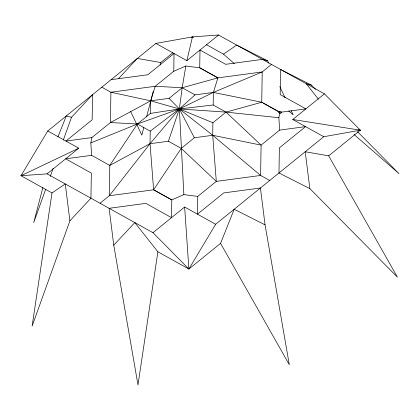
<?xml version="1.0" encoding="UTF-8"?>
<svg xmlns="http://www.w3.org/2000/svg" width="420" height="420" viewBox="0 0 420 420"><rect width="100%" height="100%" fill="white"/><g stroke="black" fill="none" stroke-linecap="round" stroke-linejoin="round"><path stroke-width="0.63" d="M271.483 64.428L262.206 71.936L213.376 92.421L195.017 94.883L179.366 108.948L150.234 131.145L150.04 143.703L153.626 189.793L171.791 199.894L183.871 194.628L197.752 196.413L216.305 181.393L260.62 175.445L269.703 180.49M101.813 87.187L110.896 92.237L150.701 100.826L169.055 98.364L179.366 108.948L212.72 135.292L260.62 175.445L261.088 145.126L279.636 130.106L278.864 117.7L279.909 112.35L261.744 102.244L226.028 112.114L212.909 122.735L212.72 135.292L216.305 181.388L181.246 148.376L168.399 141.241L150.04 143.703L109.772 165.422L91.612 155.332L90.841 142.926L137.387 124.005L150.507 113.384L150.701 100.826L155.211 86.284L173.765 71.269L185.84 66.003L199.726 67.788L217.891 77.873L262.206 71.936L261.744 102.244L279.909 112.35L305.87 108.864L280.182 94.589L280.565 69.473L311.435 85.113L315.583 89.302M173.765 71.269L174.037 53.513L147.803 74.755L111.09 79.679M197.752 196.413L197.484 214.168L223.713 192.927L260.432 188.003L265.067 224.879L289.296 364.691L220.558 243.385L234.197 209.244L265.067 224.879M100.034 203.254L109.31 195.746L153.626 189.793L181.246 148.376L194.36 137.755L212.72 135.292L261.088 145.126L226.028 112.114L213.181 104.979L213.376 92.421L217.891 77.873L199.726 67.788L199.999 50.027L225.687 64.307L262.4 59.377L267.582 60.743L268.695 63.089M69.904 220.81L65.263 183.928L52.007 192.953L32.114 326.156L69.904 220.81L90.951 198.209L91.34 173.093L65.651 158.818L91.612 155.332M113.757 245.18L134.804 222.579L157.878 251.79L137.986 384.993L113.757 245.18L109.116 208.304L145.834 203.375L171.523 217.655L171.791 199.894L153.626 189.793M185.84 66.003L182.175 87.743L179.366 108.948L183.871 194.628M90.841 142.926L91.88 137.571L110.434 122.551L150.701 100.826L179.366 108.948L212.909 122.735M52.007 192.953L21 175.723L47.759 130.961L155.873 43.418L186.879 60.648L192.449 36.897L218.547 35.007L324.419 93.844L360.339 130.2L328.671 155.841L305.214 151.741L309.85 188.617L397.415 277.147L328.671 155.841M42.934 187.309L33.7 222.647L45.633 189.378M143.797 127.528L141.818 135.103L130.709 111.594M146.601 116.802L153.195 91.56M160.12 65.058L160.781 62.538L172.846 52.768M168.399 141.241L179.366 108.948L213.376 92.421L261.744 102.244M50.274 176.442L53.146 168.436M63.31 140.096L71.489 117.301L92.542 94.7L92.153 119.816L65.924 141.057L91.88 137.571M57.929 136.904L66.308 115.941L71.489 117.301M157.878 251.79L188.89 269.026L215.649 224.264L323.762 136.721L360.339 130.2L358.643 129.26M118.466 78.687L137.324 58.438L160.781 62.538M220.558 243.385L188.89 269.026L152.969 232.675L47.098 173.838L21 175.723L22.003 174.909M191.441 37.711L192.449 36.897L193.573 37.522M47.098 173.838L78.766 148.197L47.759 130.961M186.879 60.648L218.547 35.007M169.055 98.364L182.175 87.743L217.891 77.884M152.969 232.675L184.637 207.034L215.649 224.264M323.762 136.721L292.75 119.485L324.419 93.844M206.54 44.73L223.456 54.127L236.712 45.103L267.582 60.743M21 175.723L78.766 148.197M155.873 43.418L192.449 36.897M150.507 113.384L179.366 108.948L213.181 104.979M279.636 130.106L305.597 126.625L279.363 147.866L278.98 172.982L309.85 188.617M278.864 117.7L226.028 112.114L179.366 108.948L137.387 124.005L110.434 122.551L110.896 92.237L155.211 86.284L182.175 87.743L195.017 94.883M292.75 119.485L360.339 130.2M311.435 85.113L306.254 83.748L318.397 99.125M150.234 131.145L137.387 124.005L109.778 165.428L109.31 195.746L150.04 143.703L179.366 108.948L194.36 137.755M354.034 134.479L399 173.639L357.52 131.707M223.456 54.127L234.328 63.593M288.682 110.927L293.129 114.802L291.186 110.691M279.799 86.594L285.075 97.76M184.637 207.034L188.89 269.026M278.507 112.697A1.48 1.097 0.9 0 1 279.699 111.263A1.48 1.097 0.9 0 1 281.384 112.413A1.48 1.097 0.9 0 1 279.557 113.411"/></g></svg>
